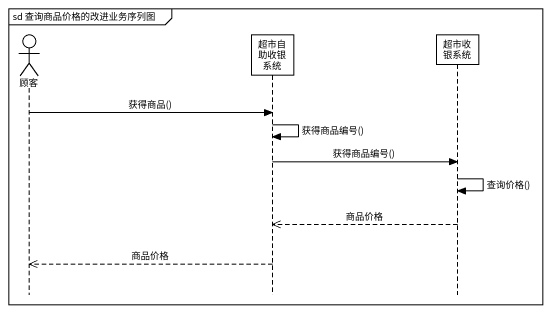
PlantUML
@startuml
mainframe sd 查询商品价格的改进业务序列图
hide footbox
actor 顾客
participant 超市自助收银系统
participant 超市收银系统

顾客 -> 超市自助收银系统 : 获得商品()
超市自助收银系统 -> 超市自助收银系统 : 获得商品编号()
超市自助收银系统 -> 超市收银系统 : 获得商品编号()
超市收银系统 -> 超市收银系统 : 查询价格()
超市收银系统 -->> 超市自助收银系统 : 商品价格
超市自助收银系统 -->> 顾客 : 商品价格
@enduml
